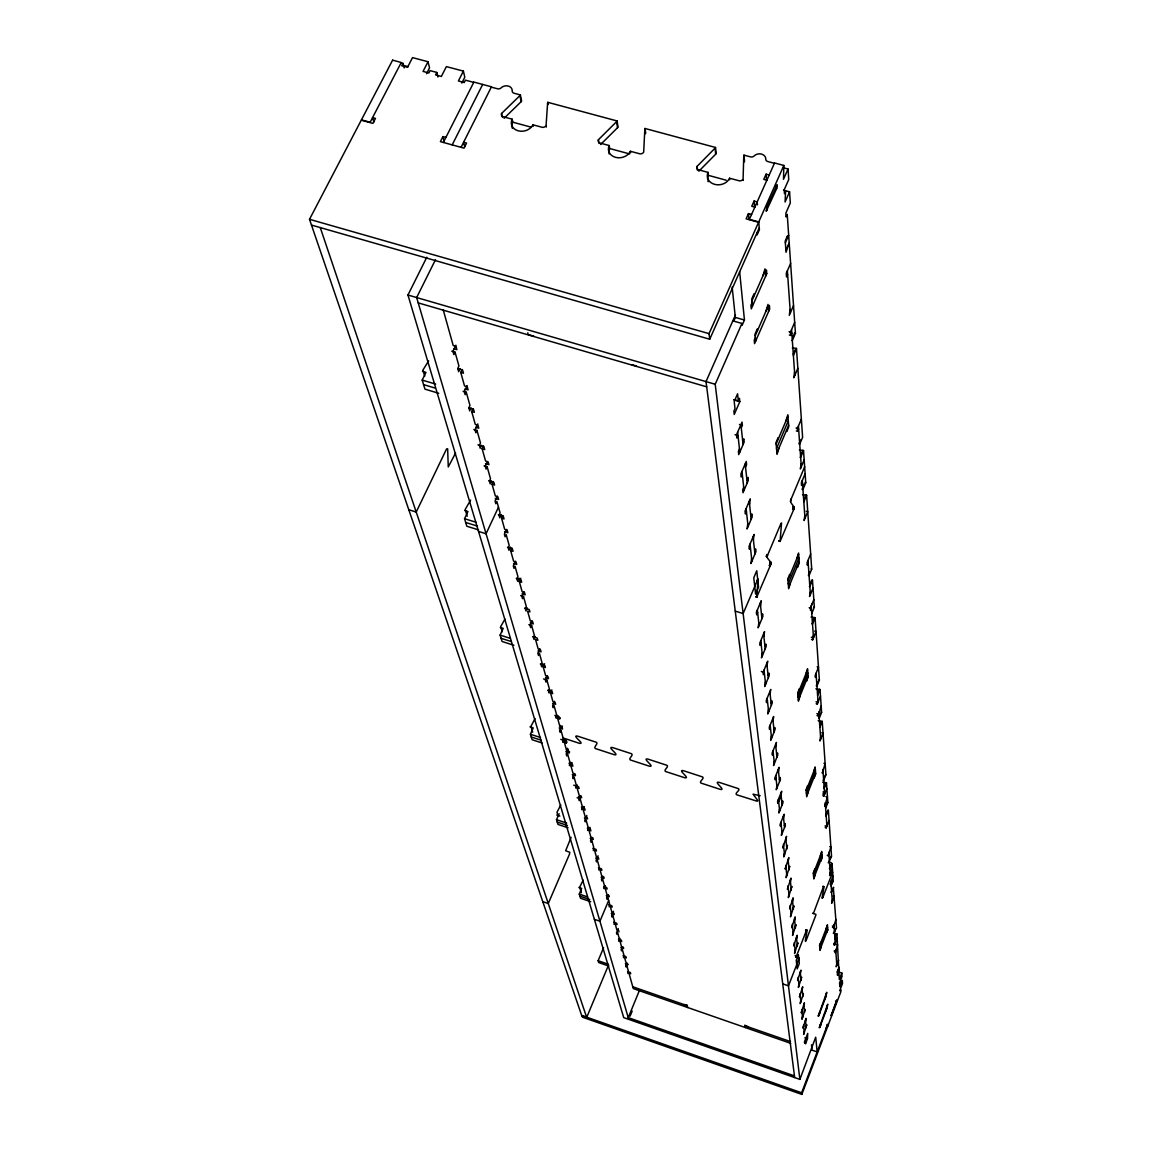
<?xml version="1.0" encoding="UTF-8"?>
<svg xmlns="http://www.w3.org/2000/svg" width="1152" height="1152" viewBox="0 0 1152 1152"><rect width="100%" height="100%" fill="white"/><g stroke="black" fill="none" stroke-linecap="round" stroke-linejoin="round"><path stroke-width="1.5" d="M774.418 163.31L767.894 161.568A3.298 2.693 -6.4 0 1 765.763 159.062A6.595 5.386 -6.6 0 0 761.486 154.08A6.595 5.386 -6.6 0 0 754.142 155.938A3.298 2.693 -6.8 0 1 750.47 156.874L743.976 155.131A3.326 2.707 -6.9 0 0 743.774 155.894L743.083 178.992A3.312 2.707 -7.1 0 1 739.411 180.85L729.576 178.229A11.563 9.461 -7.6 0 1 714.686 184.363A11.563 9.461 -7.6 0 1 708.048 172.382L698.846 169.877A3.298 2.693 -8 0 1 696.96 166.478L715.061 148.162A3.326 2.707 -7.7 0 0 715.522 147.47L645.034 128.491A3.254 2.635 -9.1 0 0 644.818 129.254L643.694 152.021A3.269 2.664 -9.3 0 1 640.037 153.864L630.374 151.286A11.448 9.302 -9.7 0 1 615.571 157.349A11.448 9.302 -9.7 0 1 609.235 145.541L600.192 143.093A3.254 2.65 -10.1 0 1 598.406 139.723L616.608 121.651A3.254 2.635 -9.8 0 0 617.083 120.96L547.834 102.326A3.298 2.65 -11 0 0 547.603 103.075L546.077 125.525A3.24 2.621 -11.3 0 1 542.434 127.354L532.944 124.819A11.333 9.144 -11.7 0 1 518.198 130.81A11.333 9.144 -11.7 0 1 512.165 119.174L503.294 116.77A3.24 2.606 -12 0 1 501.581 113.458L519.898 95.616A3.254 2.621 -11.7 0 0 520.373 94.939L514.152 93.254A3.226 2.578 -11.7 0 1 512.194 90.85A6.437 5.155 -11.9 0 0 508.306 86.054A6.437 5.155 -11.9 0 0 501.106 87.869A3.211 2.563 -12 0 1 497.506 88.776L491.299 87.12M758.088 579.24L756.691 597.355L770.184 565.819C773.683 561.11 764.41 559.109 767.952 554.371L780.941 523.512L781.546 522.979L780.062 541.469L793.296 510.523C796.694 505.872 787.925 503.309 791.309 498.658L804.658 466.819M794.146 506.909L793.181 506.621L794.117 507.571M795.6 957.125L795.859 955.714M812.635 913.205L815.918 914.371L815.76 915.394L806.227 940.19C803.218 946.67 809.15 924.754 806.141 931.234L796.954 954.85C794.275 958.464 801.029 956.736 798.394 960.336L788.486 985.838L782.726 983.866M799.013 958.018L798.379 960.365M832.637 872.222L823.018 896.99C819.994 903.398 826.07 881.366 823.061 887.774L813.355 913.608M790.502 501.624L791.323 498.629M766.8 554.53L767.592 555.322M819.907 1026.173L819.274 1027.814L827.755 1004.141L827.237 1006.978M426.802 257.227L407.952 295.027L623.722 1017.619L799.877 1079.395L815.702 1037.189L817.171 1051.934L812.059 1050.163L811.498 1044.835M819.965 1026.749L827.28 1007.568M839.218 972.13L841.795 973.008L839.318 979.474L836.914 933.998L833.242 933.192M801.619 1092.787L581.846 1015.459L582.422 1017.173L801.821 1094.4L801.619 1092.787L827.482 1024.834M801.821 1094.4L840.888 991.685L840.744 989.525L840.125 991.123L840.053 989.942L842.486 983.52L842.285 980.338L839.822 986.774L840.269 982.584L839.65 984.197L839.563 982.987L842.026 976.536L841.795 973.008M804.168 1031.558L803.635 1034.467L806.789 1024.718L806.126 1026.432M834.509 950.674L835.834 951.12L835.186 952.79L837.662 944.827L836.323 944.381M807.466 1038.773L805.522 1043.842L805.248 1041.35L804.6 1043.05L804.47 1041.869L807.725 1033.387L807.466 1038.773L804.83 1037.851M836.741 963.893L836.194 966.787L838.714 960.206M818.813 1014.581L818.179 1016.251L826.776 992.304L826.243 995.184M818.87 1015.171L826.286 995.789M837.331 972.173L839.203 967.262M837.518 974.722L839.376 969.826M832.478 927.317L833.386 927.619L835.906 919.469M833.386 927.619L834.034 925.92M801.893 1011.038L801.216 1012.781L804.427 1002.816L803.894 1005.811M834.509 931.435L835.474 928.901M802.469 1016.323L801.95 1019.304L805.133 1009.397L804.47 1011.125M833.299 887.357L836.482 927.835L834.019 932.702M834.941 937.642L836.525 933.883M836.914 933.998L834.71 938.966M833.746 944.741L834.638 945.043L835.186 942.062M834.638 945.043L837.202 938.333M803.592 1026.432L802.93 1028.16L806.098 1018.354L805.579 1021.291M798.926 984.341L798.379 987.437L801.677 977.213L800.986 978.998M832.205 900.144L831.629 903.298L834.307 896.357L833.198 895.997M800.122 995.126L799.43 996.898L802.714 986.76L802.166 989.827M819.619 945.706L827.424 925.474M819.792 947.722L827.582 927.533M819.965 949.738L827.741 929.578M800.726 1000.598L800.194 1003.637L803.434 993.571L802.757 995.328M830.981 864.749C825.509 876.11 837.475 859.997 828.13 862.762M830.218 872.323L829.627 875.592L832.392 868.507M832.896 875.909L830.275 884.419L830.952 882.648M831.168 884.477L833.227 880.747L831.053 885.96M832.651 888.624L831.139 892.555L833.702 887.472M798.293 978.682L797.602 980.482L800.928 970.171L800.381 973.31M813.758 878.198L822.11 856.858M793.123 932.126L792.562 935.453L796.032 924.682L795.312 926.539M827.237 855.389L828.202 855.706L828.907 853.906M794.448 944.078L793.728 945.922L797.17 935.266L796.608 938.549M829.958 859.003L831.01 856.325M795.125 950.126L794.563 953.381L797.976 942.797L797.27 944.626M827.798 810.187A2.131 0.763 21.5 0 1 828.374 810.346L831.557 856.541L828.922 861.682M769.205 565.531L770.357 565.387M827.251 811.57L825.624 815.731A2.131 0.749 21.5 0 1 826.2 815.875L828.374 810.346M790.33 906.97L789.581 908.87L793.152 897.826L792.576 901.282M791.05 913.478L790.474 916.877L794.016 905.918L793.282 907.805M825.206 827.539L826.2 827.87L826.805 824.414M826.2 827.87L829.08 820.541M792.432 925.862L791.698 927.734L795.197 916.877L794.621 920.246M813.37 873.576L821.75 852.178M813.571 875.894L821.923 854.525M825.336 784.123L823.666 788.357A2.174 0.792 21.6 0 1 824.242 788.515L826.474 782.87A2.174 0.792 21.6 0 0 825.898 782.712L822.643 782.136M822.888 795.73L823.91 796.061L824.53 792.475L823.003 791.971M823.91 796.061L826.862 788.558M788.155 887.4L787.392 889.33L791.021 878.083L790.445 881.611M788.904 894.139L788.328 897.624L791.928 886.464L791.179 888.379M825.365 804.341L824.645 806.198L827.453 797.069L825.941 796.579M825.61 806.573L827.266 802.397A2.146 0.763 21.5 0 0 827.842 802.627L825.653 808.186M823.018 771.25L822.254 773.15L825.149 763.747L823.91 763.358M785.909 867.096L785.131 869.054L788.832 857.592L788.227 861.221M824.198 777.384L824.76 775.973M786.672 874.08L786.096 877.666L789.754 866.29L788.99 868.234M818.208 720.691L821.621 721.238A2.29 0.878 21.7 0 1 822.226 721.397L825.912 774.778L823.666 780.451A2.189 0.806 21.6 0 1 823.075 780.221M781.963 831.643L781.358 835.416L785.362 825.379L785.174 823.608L784.368 825.61M820.584 737.165L819.936 740.995L823.046 733.205L821.765 732.802M783.562 846L782.77 848.002L786.542 836.323L785.938 840.038M806.17 790.546L815.198 767.837M806.4 793.224L815.414 770.544M806.63 795.888L815.63 773.251M784.368 853.258L783.763 856.93L787.507 845.352L786.73 847.325M836.698 1000.613C837.59 998.078 837.086 1003.392 835.488 1001.059M779.472 809.165L778.853 813.038L782.942 802.843L782.741 801L781.92 803.045M817.042 715.522L818.136 715.867L821.174 706.003M818.136 715.867L818.928 713.894M819.806 715.162L820.397 713.693M815.904 688.795L819.403 689.342A2.347 0.922 21.8 0 1 820.022 689.501L821.606 712.44L819.245 718.358A2.304 0.893 21.7 0 1 818.626 718.128M819.85 725.659L821.03 722.707M781.128 824.098L780.322 826.128L780.12 824.342L784.166 814.219L783.547 818.035M819.878 727.272L822.226 721.397M818.136 681.35L816.307 685.872A2.376 0.936 21.8 0 0 816.941 686.117L819.374 680.083L815.069 617.702A2.477 1.037 22 0 0 814.406 617.544L811.051 617.069M776.88 785.794L776.246 789.768L780.422 779.414L780.221 777.485L779.386 779.558M817.589 693.835L819.403 689.342M817.618 695.506L820.022 689.501M816.192 703.728L817.286 704.088L817.949 700.099M817.286 704.088L820.483 696.11M778.594 801.331L777.773 803.376L777.571 801.518L781.69 791.237L781.07 795.168M778.651 801.778L781.128 795.614M798.336 700.186L808.085 676.066M774.173 761.458L773.539 765.547L777.802 755.006L777.586 753.019L776.736 755.122M816.178 675.389L815.371 677.419L815.213 675.346L818.496 667.238L817.142 666.806M775.973 777.629L775.123 779.717L774.907 777.787L779.126 767.333L778.493 771.365M771.365 736.099L770.717 740.318L775.066 729.59L774.85 727.517L773.971 729.662M811.512 639.475L812.664 639.821L813.341 635.558M812.664 639.821L816.034 631.541L814.651 631.109M773.222 752.947L772.373 755.078L772.142 753.062L776.448 742.435L775.814 746.582M797.789 693.936L807.595 669.744M798.062 697.061L807.84 672.912M766.757 207.374L766.21 211.291L776.621 188.654L777.154 184.723L766.757 207.374L766.987 210.312M812.102 603.85L811.238 605.952L813.499 637.747M811.397 608.256L810.533 610.358L810.374 608.069L813.83 599.63M811.771 613.498L814.349 607.19L812.477 580.219A2.549 1.094 22.1 0 0 811.8 580.046L809.827 584.856M812.491 622.238L814.406 617.544M770.371 727.229L769.493 729.389L769.262 727.286L773.669 716.486L773.006 720.763M815.069 617.702L812.52 623.966A2.477 1.022 22 0 0 811.858 623.808M823.018 896.976L822.298 898.128M812.477 580.219L809.856 586.613A2.549 1.08 22.1 0 0 809.338 586.483M810.245 592.027L809.539 596.491L813.024 587.995M767.39 700.402L766.498 702.605L766.253 700.416L770.76 689.414L770.098 693.821M768.427 709.661L767.765 713.995L772.229 703.094L771.984 700.934L771.106 703.109M810.677 553.954L807.106 562.608L807.278 565.056L808.171 562.896M767.045 665.698L767.722 661.162L763.114 672.336L763.358 674.64L764.28 672.394L761.328 671.472M809.698 572.069L808.373 575.294A2.578 1.109 22.2 0 0 809.064 575.554L811.714 569.117L806.616 495.245A2.693 1.224 22.5 0 0 805.896 495.086L802.555 494.698M765.36 682.056L764.698 686.534L769.248 675.446L769.003 673.186L768.096 675.403M639.619 989.971L628.258 1017.634L794.448 1075.896M630.13 1016.064L632.189 1011.067M761.04 643.133L760.09 645.408L759.83 643.003L764.539 631.627L763.862 636.307M787.925 580.118L798.638 554.242M788.242 583.819L798.941 558M788.573 587.506L799.229 561.744M762.163 653.227L761.486 657.835L766.152 646.56L765.893 644.184L764.957 646.445M622.339 946.714L621.173 949.536L621.533 950.846L622.238 949.147L623.794 954.691L623.462 957.672M758.808 623.074L758.131 627.84L762.898 616.349L762.638 613.872L761.674 616.176M804.802 515.722L804.067 520.546L807.754 511.69L806.242 511.229M626.861 962.899L625.709 965.693L626.069 966.96L626.76 965.275L628.258 970.646L627.926 973.57M802.498 483.235L801.547 485.496L801.346 482.76L805.133 473.731M618.278 928.555L616.478 932.861L616.853 934.214L617.573 932.501L619.186 938.218L618.84 941.27L620.035 938.419M802.195 489.211L804.312 484.157M799.344 450.029L802.786 450.403A2.779 1.296 22.7 0 1 803.534 450.562L805.752 482.746L802.944 489.485A2.736 1.253 22.6 0 1 802.382 489.283M373.867 122.083L372.571 117.605L375.48 118.397L372.888 123.394L361.253 120.197L309.514 219.312L581.746 1015.69L586.685 1017.418L608.587 964.93M803.808 500.112L805.896 495.086M757.642 612.504L756.662 614.822L756.389 612.317L761.227 600.725L760.536 605.563M803.822 501.941L806.616 495.245M801.115 463.882L800.352 468.95L804.168 459.85M613.469 911.275L611.64 915.638L612.029 917.035L612.763 915.293L614.419 921.197L614.074 924.322M757.008 580.464L757.901 579.11L743.141 613.555L735.25 611.107M608.717 966.024L598.694 962.554L598.133 960.725L603.576 947.736M607.867 894.874L606.629 897.826L607.032 899.266L607.781 897.494L609.494 903.614L609.149 906.811M800.582 440.021L798.955 443.894A2.822 1.325 22.8 0 0 799.704 444.182L802.613 437.285L796.478 348.437A2.966 1.483 23.3 0 0 795.686 348.278L792.302 348.005M751.637 558.432L750.931 563.53L755.942 551.621L755.654 548.899L754.646 551.275M608.645 900.562L599.933 921.24L594.374 919.325M800.626 455.53L802.786 450.403M803.534 450.562L800.654 457.402A2.779 1.296 22.7 0 0 800.093 457.272M602.712 876.413L601.445 879.408L601.862 880.906L602.626 879.106L604.397 885.427L604.066 888.696L605.318 885.715M796.32 430.934L797.645 431.323L797.443 428.4L801.36 419.112M797.645 431.323L798.624 429.005L796.637 428.429M750.341 546.826L749.333 549.23L749.016 546.48L754.099 534.456L753.379 539.626M590.746 901.728L580.536 898.243L579.254 894.082L581.674 888.437L578.837 887.472M598.032 855.792L596.088 860.342L596.52 861.883L597.298 860.069L599.126 866.621L598.795 869.962M746.424 511.546L745.387 513.994L745.056 511.099L750.269 498.859L749.549 504.216M776.131 444.024L787.939 416.246M776.52 448.488L788.299 420.782M776.894 452.938L788.645 425.29M747.778 523.728L747.058 528.998L752.213 516.874L751.91 514.022L750.874 516.442M591.854 837.518L590.544 840.6L590.99 842.198L591.782 840.355L593.683 847.138L593.338 850.55M743.731 487.282L742.666 489.773L743.011 492.754L748.296 480.384L747.965 477.389L746.914 479.866M794.578 372.269L793.786 377.784L797.846 368.294M583.186 880.114L579.686 887.126L581.371 892.699M783.504 190.166L789.566 191.822L790.315 202.997L785.851 213.134L786.11 216.922L787.234 214.387L795.442 333.317L792.331 340.56A3.01 1.512 23.4 0 1 791.914 340.416M589.018 827.366L587.693 830.462L588.024 826.963L586.066 819.936L585.259 821.808L584.784 820.152L586.8 815.458M590.155 838.354L593.28 839.405L592.834 837.792L590.875 837.13L588.946 830.232L590.141 827.438M793.181 354.125L794.923 350.078M742.306 474.48L741.24 476.971L740.894 473.933L746.251 461.448L746.582 464.515L745.517 466.992M793.397 355.622L796.478 348.437M583.186 806.486L581.832 809.64L582.178 806.04L580.133 798.754L577.109 797.76M571.104 837.331L565.661 850.752L569.779 852.293L569.52 854.093L548.266 903.528L542.765 901.642M584.395 817.862L587.578 818.928L587.117 817.258L585.115 816.595L583.114 809.438L584.338 806.616M739.469 448.963L738.389 451.483L738.734 454.622L744.163 442.022L743.832 438.869L742.738 441.389M789.322 335.002L790.747 335.405L790.502 332.093L794.678 322.387M790.747 335.405L791.784 332.971L789.667 332.381M792.878 337.09L794.635 333.014A3.01 1.526 23.4 0 0 795.442 333.317M577.152 784.843L575.755 788.04L576.101 784.354L573.984 776.794L573.134 778.723L572.63 776.938L574.042 773.712M790.114 309.485L789.293 315.331L793.526 305.554M580.19 795.758L578.822 798.941L579.312 800.669L580.133 798.754M741.269 427.853L742.378 425.318L742.032 422.093L736.517 434.808L736.877 438.019L737.971 435.47L735.077 434.621M572.242 774.59L575.539 775.67L575.035 773.885L572.976 773.194L570.816 765.49L572.083 762.581M790.618 263.434L786.269 273.37L786.528 276.926L787.608 274.435M560.779 804.917L556.992 812.275L557.957 815.458M738.346 400.882L739.469 398.304L739.829 401.63L734.242 414.475L733.867 411.178L734.99 408.6L734.213 401.53L737.582 393.782L738.346 400.882L733.925 399.586M568.066 827.813L557.971 824.429L556.517 819.677L559.123 813.715M565.805 751.709L569.16 752.803L568.642 750.946L566.539 750.254L567.403 748.282M785.909 250.445L789.192 242.928M568.368 749.174L566.208 754.085L566.741 755.942L567.59 753.984L569.794 761.832L569.462 765.619L570.874 762.379M569.16 752.803L569.592 751.824M755.194 335.866L768.154 306.158M755.352 337.594L754.229 340.157L754.56 343.627L769.709 308.923L769.406 305.395L768.312 307.93M799.877 1079.395L715.205 384.264L741.96 323.453L732.845 320.861M751.91 300.859L765.173 270.706M739.656 271.843L744.451 320.026L742.147 325.253L741.96 323.453M752.083 302.674L750.931 305.266L751.277 308.88L766.757 273.643L766.454 269.971L765.331 272.549M564.149 739.512L562.91 742.334L563.242 738.446L560.966 730.296L560.088 732.283L559.541 730.354L561.427 726.077M566.539 750.254L564.307 742.248L565.171 740.275M564.307 742.248L566.424 742.939L566.323 740.059M785.362 242.798L788.674 235.267M566.424 742.939L566.856 741.96M557.366 715.262L556.099 718.128L556.445 714.139L554.069 705.658L553.162 707.688L552.6 705.672L554.53 701.338M789.566 191.822L785.074 201.989L785.621 191.102L784.483 193.651L784.21 189.763L788.746 179.539L788.04 169.013L783.432 167.774M735.48 314.87L706.018 381.586L794.664 1077.566M559.138 727.934L562.55 729.043L562.018 727.114L559.872 726.408L557.539 718.099L558.432 716.083M733.608 321.35L735.336 317.434L732.154 287.064M557.539 718.099L559.699 718.79L560.131 717.782M559.872 726.408L560.304 725.414M562.018 727.114L562.45 726.106M311.472 225.072L709.733 339.235L759.082 228.125M788.04 169.013L783.49 179.28L783.85 165.456L774.576 162.965L749.39 219.341L758.736 221.918L759.413 229.694L757.08 234.95L756.907 233.021M543.557 678.96L546.883 680.026L545.976 682.085L545.386 679.982L547.344 675.576M535.046 718.589L530.928 726.322L532.699 732.197M542.16 743.026L532.094 739.714L530.41 734.242L533.232 727.906L529.992 726.84M550.325 690.048L549.029 692.957L548.453 690.898L549.36 688.853L546.883 680.026M709.733 339.235L709.042 333.648L758.578 222.278L746.122 218.851L748.469 213.61L751.579 214.459M758.736 221.918L783.85 165.456M552.773 703.411L555.667 704.347L555.106 702.331L552.931 701.626L550.512 692.971L551.866 689.904M542.981 663.797L541.656 666.749L541.051 664.618L541.987 662.53L539.41 653.328L538.474 655.43L537.854 653.242L539.87 648.763M545.558 677.693L548.51 678.643L547.934 676.541L545.702 675.821L543.182 666.806L544.579 663.71M757.44 204.826L757.195 201.888L754.085 201.038L751.752 206.266L754.862 207.115M769.19 175.018L766.094 174.182L763.776 179.352L766.872 180.202M535.334 636.437L533.981 639.446L533.362 637.214L534.312 635.098L531.619 625.522L528.854 624.643M532.08 620.813L530.021 625.363L530.669 627.638L531.619 625.522M523.958 591.653L521.842 596.29L522.518 598.666L523.498 596.506L520.675 595.613M527.371 607.925L525.974 610.978L525.326 608.659L526.306 606.499L523.498 596.506M519.048 578.16L517.622 581.27L516.946 578.837L517.939 576.648L515.016 566.208L514.008 568.397L513.302 565.92L515.477 561.211M522.043 593.87L525.182 594.864L524.52 592.488L522.158 591.739L519.293 581.515L520.79 578.246M504.922 619.128L500.688 626.602L502.243 631.742M513.907 645.278L502.07 641.491L500.112 635.098L503.194 628.373L500.285 627.451M510.365 547.07L508.896 550.238L508.176 547.69L509.213 545.472L506.146 534.542L505.109 536.774L504.389 534.182L506.606 529.402M513.518 563.472L516.73 564.466L516.038 561.989L513.619 561.226L510.624 550.541L511.848 547.891M501.278 514.555L499.766 517.781L499.018 515.117L500.083 512.856L496.858 501.451L495.806 503.726L495.043 501.019L497.318 496.138M504.605 531.691L507.888 532.714L507.154 530.107L504.691 529.344L501.566 518.17L502.819 515.462M498.485 507.154L486.072 533.765L478.541 531.432M491.558 480.96L490.205 483.84L489.427 481.046L490.507 478.742L487.152 466.776L484.07 465.84M495.274 498.442L498.629 499.478L497.866 496.757L495.346 495.979L492.077 484.286L493.358 481.536M487.31 461.909L485.266 466.243L486.058 469.094L487.152 466.776M470.621 500.069L465.178 509.515L467.222 516.254M478.555 529.877L466.848 526.248L464.544 518.702L467.928 511.517L464.774 510.552M481.579 445.32L480.197 448.243L479.376 445.32L480.485 442.973L476.971 430.416L473.818 429.466M485.51 463.637L488.938 464.674L488.146 461.822L485.568 461.03L482.126 448.776L483.451 445.982M477.821 423.893L475.013 429.797L475.848 432.778L476.971 430.416M475.776 427.277L478.771 428.184L477.95 425.189L475.301 424.397L471.701 411.538L473.069 408.686M455.558 453.082L448.258 466.963L447.653 448.776L446.587 448.891L416.218 512.05L408.787 509.746M471.125 407.923L469.699 410.89L468.835 407.822L469.973 405.446L466.286 392.256L463.061 391.291M467.136 385.531L464.256 391.522L465.134 394.661L466.286 392.256M460.138 368.64L458.669 371.678L457.762 368.453L458.942 366.019L455.054 352.166L451.757 351.187M465.034 388.973L468.115 389.894L467.237 386.741L464.53 385.934L460.757 372.427L462.154 369.518M455.918 345.197L452.952 351.317L453.874 354.614L455.054 352.166M428.616 360.922L422.899 370.109L424.742 376.171M438.739 393.264L424.958 389.146L422.194 380.088L425.952 372.398L422.51 371.376M435.47 259.718L416.664 297.547L628.776 1019.39M461.059 147.341L491.458 86.803L473.89 82.08L443.347 142.459M401.069 62.827L402.998 63.346L401.746 65.765L407.534 67.306L412.531 57.6L428.011 61.747L423.058 71.41L428.861 72.965L430.056 70.632L436.795 72.432L435.542 74.894L441.36 76.45L446.371 66.614L463.378 71.107L458.395 80.971L464.242 82.526L465.437 80.15L473.731 82.382M461.822 83.102L464.803 77.198L463.378 71.107M452.189 144.893L482.674 84.442M445.896 137.405L442.944 136.598L440.395 141.638L464.026 148.147L466.56 143.093L463.594 142.272L464.688 146.736M426.557 73.699L429.538 67.853L428.011 61.747M806.198 929.894L806.544 930.355M698.861 171.216L715.694 154.152A3.312 2.707 -7.7 0 0 716.155 153.461L715.522 147.47M600.624 144.518L617.558 127.685A3.24 2.621 -9.8 0 0 618.034 126.994L617.083 120.96M504.115 118.296L521.15 101.678A3.254 2.606 -11.7 0 0 521.626 101.002L520.373 94.939M402.941 65.29L408.096 66.672M512.165 119.174L512.813 122.184L531.216 127.195M609.235 145.541L609.725 148.536L629.654 153.95M708.048 172.382L708.379 175.349L726.278 180.23M763.747 272.808L766.757 273.643M789.091 331.69L790.502 332.093M735.336 317.434L744.451 320.026M309.514 219.312L709.042 333.648M407.952 295.027L715.205 384.264M533.923 336.197L528.178 334.526L527.789 332.798M632.03 364.738L636.422 366.019M418.248 302.89L706.68 386.827M733.939 399.917L739.829 401.63M796.104 428.011L797.443 428.4M739.469 424.469L742.378 425.318M453.758 348.71L456.912 349.646L455.99 346.334L453.211 345.528L443.203 309.773M457.906 368.64L462.586 370.022L463.478 373.234L460.757 372.427M422.194 380.088L435.672 384.106M423.576 384.624L435.341 388.138M468.95 407.909L473.515 409.277L474.365 412.33L471.701 411.538M793.181 506.909L794.146 507.197M793.08 507.73L794.045 508.018M792.979 508.234L793.944 508.522M792.835 508.766L793.8 509.069M792.677 509.299L793.642 509.587M477.965 444.845L483.912 446.645L484.733 449.568L482.126 448.776M779.4 540.893L780.365 541.181M778.867 540.821L780.206 541.382L778.91 541.022M766.454 555.566L767.434 555.869M766.31 556.114L767.29 556.416M766.21 556.632L767.189 556.92M770.04 561.917L771.019 562.205M770.054 562.19L771.019 562.493M770.026 562.565L770.99 562.853M769.954 563.011L770.933 563.299M769.853 563.515L770.818 563.803M769.723 564.048L770.688 564.35M488.75 480.73L493.834 482.285L494.611 485.064L492.077 484.286M809.194 607.709L810.374 608.069M498.326 514.742L503.309 516.283L504.043 518.933L501.566 518.17M757.382 596.39L756.23 596.462L757.195 596.765M756.043 596.75L757.008 597.053M755.856 596.966L756.835 597.269M464.544 518.702L476.309 522.331M465.71 522.475L477.432 526.118M811.339 637.272L812.506 637.632M507.485 547.258L512.352 548.77L513.058 551.304L510.624 550.541M516.24 578.333L521.006 579.83L521.683 582.264L519.293 581.515M524.621 608.098L529.286 609.566L529.934 611.899L527.602 611.165L530.338 620.957L532.656 621.691L533.29 623.966L530.208 622.987M816.048 701.741L817.142 702.101M816.898 713.578L817.992 713.923M532.642 636.61L537.221 638.064L537.84 640.296L535.55 639.562L538.186 648.965L540.446 649.685L541.066 651.874L538.042 650.909M500.112 635.098L510.307 638.352M501.091 638.309L511.272 641.549M540.346 663.955L544.824 665.395L545.429 667.526L543.182 666.806M547.733 690.206L552.125 691.618L552.701 693.677L550.512 692.971M822.758 794.016L823.781 794.347M554.832 715.421L559.152 716.818L559.699 718.79M760.162 795.744L753.048 794.146L757.8 800.525L757.238 801.259L738.115 795.226C731.65 793.93 743.414 789.437 736.92 788.155L719.15 782.352C712.224 780.71 726.998 790.963 720.086 789.322L702.475 783.562C696.082 782.338 707.486 777.672 701.064 776.448L683.41 770.688C676.512 769.104 691.445 779.285 684.562 777.701L667.051 771.984C660.73 770.818 671.789 765.979 665.438 764.813L647.899 759.096C641.03 757.57 656.093 767.678 649.253 766.152L631.858 760.464C625.608 759.355 636.322 754.373 630.043 753.264L612.605 747.576C605.779 746.122 620.986 756.144 614.174 754.69L596.88 749.03C590.702 747.979 601.07 742.838 594.878 741.787L577.555 736.128C570.758 734.731 586.08 744.696 579.312 743.285L563.198 738.014M560.808 739.382L565.891 741.038M825.091 825.926L826.085 826.258M530.41 734.242L540.533 737.554M531.245 736.978L541.339 740.29M829.742 846.59L830.894 846.979L828.202 855.706M569.059 763.258L572.386 764.352L572.89 766.181L570.816 765.49M573.739 785.174L578.635 786.787L579.125 788.544L577.08 787.882L579.154 795.298L581.184 795.974L581.659 797.702L578.434 796.622M822.946 886.378L823.795 886.622L822.845 886.493M581.443 807.35L584.654 808.416L585.115 810.101L583.114 809.438M556.819 815.098L559.843 816.106M587.304 828.202L590.458 829.253L590.904 830.894L588.946 830.232M556.517 819.677L566.654 823.075M557.251 822.067L567.36 825.451M832.378 925.963L833.285 926.266M592.963 848.333L596.059 849.37L596.491 850.954L594.562 850.291L596.419 856.958L598.349 857.606L598.781 859.162L595.714 858.125M805.939 929.909L806.918 930.139M805.694 930.37L806.414 930.614M805.55 930.672L806.27 930.917M833.645 943.43L834.538 943.733M598.421 867.758L601.459 868.781L601.877 870.307L599.976 869.674L601.79 876.096L603.677 876.744L604.094 878.242L601.07 877.219M834.221 951.206L835.099 951.494M603.691 886.522L606.686 887.544L607.09 889.013L605.218 888.379L606.96 894.6L608.818 895.234L609.221 896.688L606.254 895.666M795.125 955.469L796.579 955.958M795.744 956.088L796.478 956.333M795.672 956.448L796.392 956.693M795.614 956.736L796.334 956.981M795.6 956.966L796.32 957.37M579.254 894.082L587.477 896.89M608.789 904.666L611.726 905.674L612.13 907.099L610.286 906.466L611.971 912.485L613.8 913.104L614.189 914.515L611.266 913.507M579.902 896.17L589.738 899.525M613.714 922.205L616.608 923.198L616.997 924.581L615.182 923.962L616.81 929.779L618.61 930.398L618.998 931.752M618.48 939.182L621.331 940.162L621.706 941.501L619.92 940.882L621.504 946.526L623.275 947.131L623.635 948.442L620.813 947.477M623.102 955.627L625.91 956.592L626.27 957.888L624.514 957.283L626.04 962.726L628.142 964.613L625.349 963.648M598.133 960.725L608.17 964.195M627.566 971.539L630.346 972.504L630.691 973.757L628.963 973.152L633.283 988.589L790.704 1043.338M632.779 986.774L687.298 1005.725M744.955 1025.77L790.502 1041.595M769.378 565.085L770.184 565.819M320.27 227.592L586.685 1017.418M402.998 63.346L404.208 67.91M442.944 136.598L444.082 141.062M436.795 72.432L437.933 76.997M683.856 1004.53L687.154 1005.12L687.701 1007.51M501.581 113.458L502.416 117.23M520.214 97.128L521.15 101.678M532.944 124.819L533.246 126.317M546.221 126.288L546.379 127.037M547.834 102.326L548.122 103.838M547.603 103.075L547.906 104.587M745.272 1027.541L744.854 1025.179L748.44 1026.979M598.406 139.723L599.04 143.482M616.838 123.163L617.558 127.685M630.374 151.286L630.605 152.784M645.034 128.491L645.682 133.013M644.818 129.254L645.466 133.762M696.96 166.478L697.406 170.194M737.626 432.259L739.829 452.102M741.974 471.427L744.062 490.277M746.107 508.651L748.094 526.579M750.038 544.061L751.925 561.139M757.354 609.998L759.082 625.536M760.766 640.728L762.422 655.574M764.035 670.104L765.605 684.317M767.146 698.213L768.658 711.806M770.141 725.126L771.581 738.173M773.006 750.931L774.389 763.445M775.757 775.685L777.082 787.694M778.392 799.459L779.674 810.994M780.926 822.312L782.165 833.4M783.374 844.286L784.555 854.957M785.722 865.426L786.859 875.707M787.982 885.802L789.077 895.709M790.157 905.429L791.222 914.99M792.259 924.365L793.282 933.595M794.29 942.653L795.283 951.552M798.149 977.342L799.07 985.666M799.978 993.83L800.87 1001.88M801.749 1009.786L802.613 1017.562M803.462 1025.222L804.298 1032.754M740.923 424.627L743.083 444.542M745.186 463.939L747.23 482.861M749.232 501.307L751.176 519.293M753.091 536.861L754.949 553.997M760.262 603.043L761.947 618.653M763.603 633.902L765.216 648.806M766.8 663.394L768.341 677.664M769.853 691.618L771.336 705.269M772.776 718.646L774.202 731.736M775.584 744.552L776.952 757.123M778.291 769.421L779.587 781.474M780.869 793.296L782.122 804.888M783.36 816.235L784.57 827.381M785.75 838.31L786.917 849.024M788.054 859.55L789.163 869.875M790.272 880.013L791.338 889.963M792.403 899.726L793.44 909.331M794.462 918.749L795.47 928.008M796.45 937.109L797.429 946.051M800.237 971.971L801.13 980.323M802.022 988.531L802.901 996.61M803.765 1004.558L804.614 1012.378M805.435 1020.067L806.256 1027.642M715.219 149.659L715.694 154.152M729.576 178.229L729.72 179.712M743.155 179.726L743.213 180.475M752.414 306.288L751.738 299.03L754.027 293.832L754.186 295.661M755.683 341.064L755.021 334.109L757.267 328.997L757.426 330.754M818.712 1013.386L818.928 1015.776L820.152 1011.845M819.792 1025.006L820.022 1027.325L821.218 1023.451M743.976 155.131L744.523 161.107A3.312 2.707 -6.9 0 0 744.322 161.885M743.774 155.894L744.178 160.387M748.469 213.61L749.002 219.47M754.085 201.038L754.603 206.928M826.243 1028.074L827.438 1024.258L827.626 1026.547M762.912 275.846L765.014 268.862L765.634 276.206M765.95 311.242L768.01 304.402L768.6 311.443M825.019 999.101L826.142 993.96M826.027 1010.851L827.136 1005.782M778.162 439.243L778.032 437.746L776.002 442.526L777.024 454.406L778.925 448.186M789.768 575.669L789.667 574.416L787.81 578.88L788.674 588.744L790.402 583.085M799.474 689.774L799.387 688.738L797.702 692.899L798.422 701.222L800.006 696.038M807.725 786.643L807.638 785.75L806.083 789.667L806.702 796.781L808.171 792M814.81 869.904L814.738 869.126L813.298 872.813L813.83 878.962L815.198 874.526M820.958 942.235L819.562 945.029L820.022 950.4L821.304 946.267M785.923 420.998L787.824 414.749L788.76 426.787L786.758 431.496L786.643 430.013M796.81 558.662L798.552 552.989L799.315 562.997L797.501 567.389L797.4 566.15M805.925 673.877L807.509 668.678L808.171 677.131L806.501 681.235L806.429 680.198M813.658 771.71L815.141 766.93L815.688 774.144L814.162 778.018L814.09 777.125M820.31 855.835L821.678 851.4L822.168 857.65L820.742 861.293L820.685 860.515M826.099 928.944L827.381 924.797L827.798 930.254L826.416 933.019M766.094 174.182L766.57 180.13M831.672 1013.818L831.744 1014.696M776.39 185.688L776.621 188.654M787.363 270.878L790.358 312.883M791.554 329.659L794.808 375.408M798.422 426.067L801.317 466.675M802.296 480.499L804.989 518.328M807.998 560.448L810.403 594.374M816.034 673.315L818.093 702.086M818.784 711.936L820.714 739.037M822.888 769.478L824.645 794.174M825.25 802.656L826.92 826.042M828.792 852.365L830.318 873.821M830.851 881.194L832.306 901.555M833.933 924.566L835.272 943.358M835.733 949.838L836.827 965.146M826.474 782.87L827.842 802.627M832.046 863.568L833.227 880.747M787.565 237.773L787.435 235.93L785.232 240.955L786.038 252.274L788.098 245.434M838.584 968.904L837.288 971.554L837.562 975.341L838.757 971.467M819.374 680.083A2.376 0.95 21.8 0 1 818.741 679.838M811.714 569.117A2.578 1.109 22.2 0 1 811.022 568.858M814.349 607.19A2.506 1.051 22 0 1 813.83 607.018M805.752 482.746A2.736 1.253 22.6 0 1 805.018 482.472M821.606 712.44A2.304 0.893 21.7 0 1 820.987 712.21M825.912 774.778A2.189 0.806 21.6 0 1 825.466 774.619M609.12 153.878A11.419 9.288 -9.7 0 1 609.725 148.536M708.178 181.699A11.534 9.446 -7.6 0 1 707.875 180.778M707.616 178.877A11.534 9.446 -7.6 0 1 708.379 175.349M512.381 128.362A11.318 9.13 -11.7 0 1 512.122 127.454M511.978 126.533A11.318 9.13 -11.7 0 1 512.813 122.184M831.168 1015.589L836.784 1000.397L831.168 1015.589M798.379 954.835L796.248 960.293L797.213 968.89L799.315 963.475L798.379 954.835M758.52 587.074L755.597 594.086L753.782 577.814L756.749 570.73L758.52 587.074M392.602 60.163L361.44 119.851L370.152 122.256L401.256 62.482L392.602 60.163"/></g></svg>
